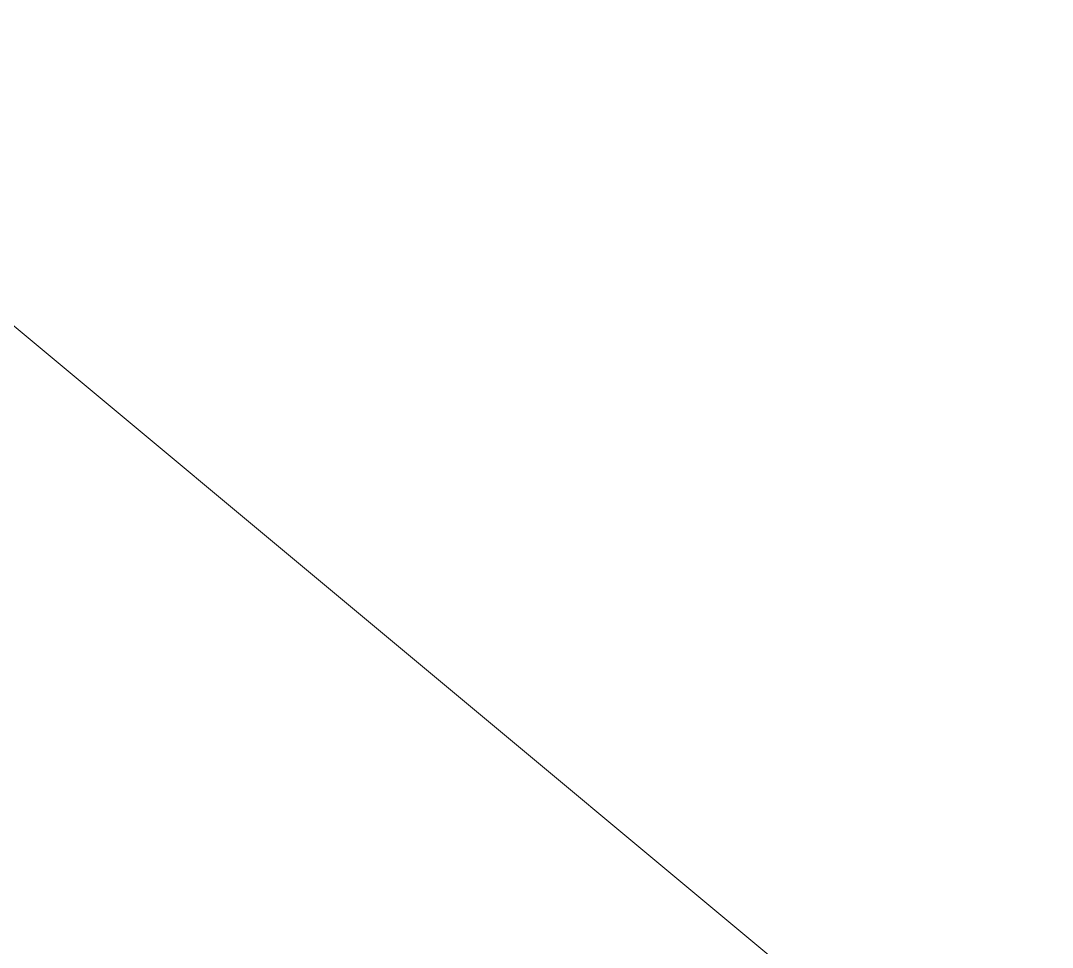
# Model space of a CAD drawing. Header units: feet. Extents: x 600 to 2744, y 411 to 1435.
# Drawn here: x 2562.39 to 2570.3, y 494.7 to 501.81 of the extents above; entities that cross this region are included whole.
import ezdxf

# ---------------------------------------------------------------- set-up
doc = ezdxf.new("R2010")
doc.units = ezdxf.units.FT
doc.layers.add('PQI-A-IN-ELEV', color=245, linetype='Continuous', lineweight=9)
doc.layers.add('PQI-A-WIN', color=140, linetype='Continuous', lineweight=13)

# ---------------------------------------------------------------- blocks, each defined once
blk = doc.blocks.new('w2')
at = {"layer": 'PQI-A-IN-ELEV', "ltscale": 1000}
blk.add_line((-1699.999999950109, 100), (1.455191522836685e-11, 100), dxfattribs=at)

msp = doc.modelspace()

# ---------------------------------------------------------------- block references
at = {"layer": 'PQI-A-WIN', "ltscale": 1000, "xscale": 0.03863196438221001, "yscale": 0.03863196438221001, "zscale": 0.03863196438221001, "rotation": 320.197245771198}
msp.add_blockref('w2', (2607.502554597961, 456.7987947661145), dxfattribs=at)

doc.saveas('drawing.dxf')
